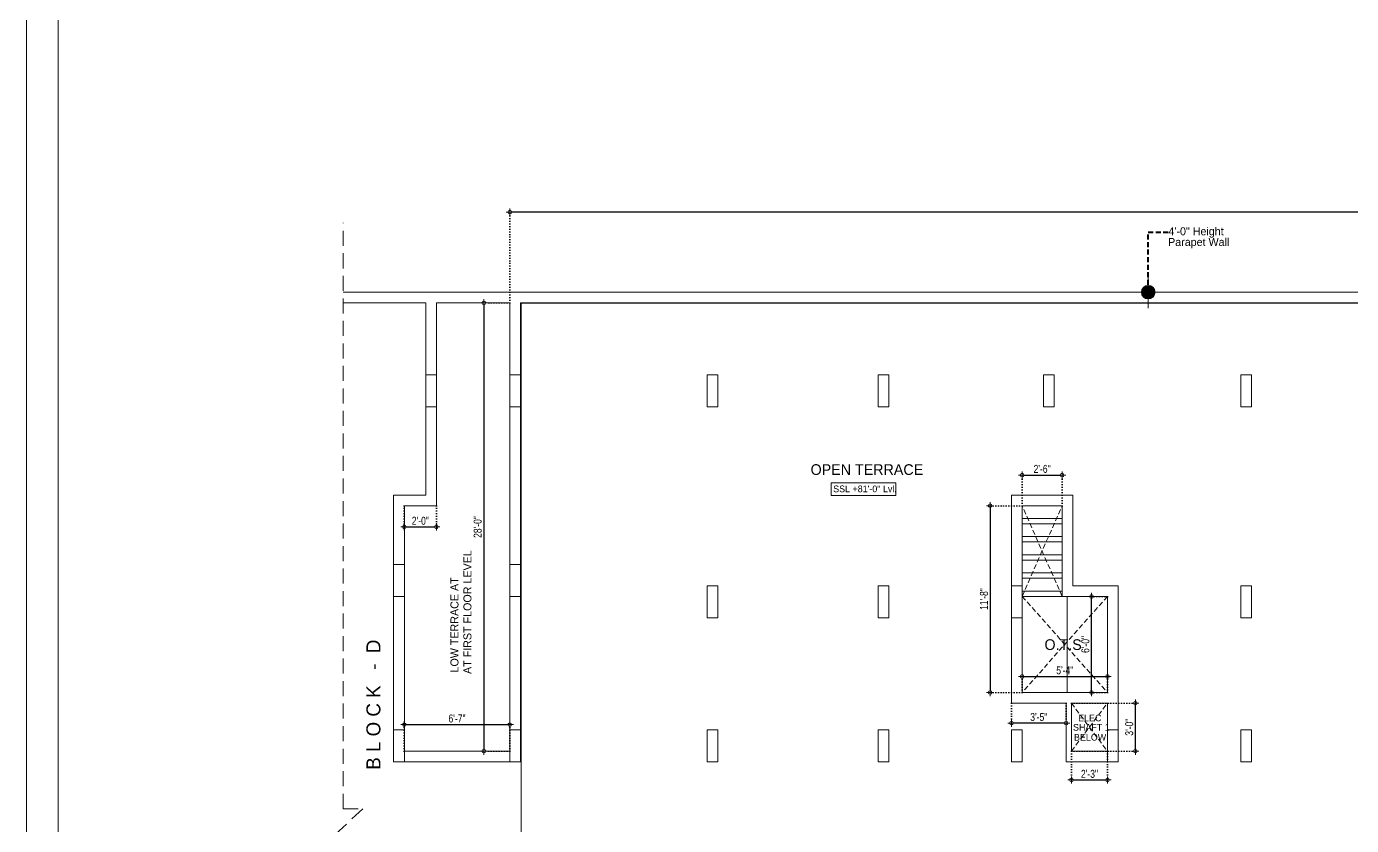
# Model space of a CAD drawing. Header units: inches. Extents: x 13 to 21264, y -72369 to -55.
# Drawn here: x 13323 to 14316, y -71737 to -71139 of the extents above; entities that cross this region are included whole.
import ezdxf

# ---------------------------------------------------------------- set-up
doc = ezdxf.new("R2010")
doc.units = ezdxf.units.IN
doc.header["$LTSCALE"] = 15
doc.header["$MEASUREMENT"] = 0
doc.header["$PDMODE"] = 34
doc.linetypes.add('DOT2', pattern=[0.125, 0, -0.125])
doc.linetypes.add('HIDDEN', pattern=[0.375, 0.25, -0.125])
doc.layers.get('0').update_dxf_attribs({"linetype": 'CONTINUOUS', "lineweight": 13})
doc.layers.get('DEFPOINTS').update_dxf_attribs({"linetype": 'CONTINUOUS', "lineweight": 13})
doc.layers.add('1', color=8, linetype='CONTINUOUS')
for name, color, linetype, lineweight in [('1P', 252, 'CONTINUOUS', 13), ('A-Wall', 7, 'CONTINUOUS', 40), ('INNER DIM', 30, 'CONTINUOUS', 13), ('parapet wall', 4, 'CONTINUOUS', 13), ('TEXT', 4, 'CONTINUOUS', 13), ('TYPICAL COL ELEVATION', 8, 'CONTINUOUS', 40)]:
    doc.layers.add(name, color=color, linetype=linetype, lineweight=lineweight)
doc.layers.add('LEVLE TEXT', color=7, linetype='CONTINUOUS', true_color=0x0066cc)
doc.layers.add('SHAFT TEXT', color=7, linetype='CONTINUOUS', lineweight=13, true_color=0xcc6600)
doc.styles.add('rob', font='')
doc.styles.add('RS', font='', dxfattribs={"width": 0.8})
doc.styles.get('rob').set_extended_font_data('Century Gothic')
doc.styles.get('RS').set_extended_font_data('Century Gothic')
doc.dimstyles.new('SECTION DIM', dxfattribs={"dimscale": 0.6, "dimtxt": 9, "dimasz": 2, "dimexe": 0, "dimexo": 0, "dimgap": 1, "dimtad": 1, "dimzin": 3, "dimdsep": 46, "dimlunit": 4, "dimtxsty": 'RS', "dimblk1": 'CUT', "dimblk2": 'CUT', "dimsah": 1, "dimcen": 0, "dimclrd": 251, "dimclre": 21, "dimclrt": 4, "dimadec": 0, "dimazin": 0, "dimtfac": 1, "dimtix": 1, "dimtofl": 0, "dimtmove": 2, "dimatfit": 3, "dimfxl": 0, "dimtolj": 1, "dimtzin": 3, "dimarcsym": 0})
doc.dimstyles.new('WORKING DIM-altura', dxfattribs={"dimscale": 0, "dimtxt": 6, "dimasz": 1.5, "dimexe": 0, "dimexo": 0, "dimgap": 2, "dimtad": 1, "dimzin": 3, "dimdsep": 46, "dimlunit": 4, "dimtxsty": 'RS', "dimblk1": 'CUT-15', "dimblk2": 'CUT-15', "dimsah": 1, "dimcen": 0, "dimclrd": 49, "dimclre": 109, "dimclrt": 41, "dimadec": 0, "dimazin": 0, "dimtfac": 0.75, "dimtix": 1, "dimtofl": 0, "dimtmove": 2, "dimatfit": 2, "dimldrblk": 'CUT-15', "dimfxl": 1, "dimtolj": 1, "dimtzin": 3, "dimlwd": -1, "dimlwe": -1, "dimarcsym": 0})

# ---------------------------------------------------------------- blocks, each defined once
blk = doc.blocks.new('CUT')
at = {"layer": 'INNER DIM', "color": 8}
blk.add_line((-1.8, 0), (1.8, 0), dxfattribs=at)
at = {"layer": 'INNER DIM', "color": 9}
blk.add_line((0, 1.8), (0, -1.8), dxfattribs=at)
blk.add_circle((0, 0), 0.9, dxfattribs=at)
blk = doc.blocks.new('*D230')
at = {"layer": 'DEFPOINTS', "color": 0, "transparency": 16777216}
for p in [(13685.03, -71277.63), (15816.02, -71337.63, 0.01), (13685.03, -71345.63, 0.01)]:
    blk.add_point(p, dxfattribs=at)
at = {"layer": 'INNER DIM', "color": 8, "linetype": 'DOT2', "lineweight": -2, "transparency": 16777216}
for p, q in [((13685.03, -71345.63), (13685.03, -71277.63)), ((15816.02, -71337.63), (15816.02, -71277.63))]:
    blk.add_line(p, q, dxfattribs=at)
at = {"layer": 'INNER DIM', "color": 251, "lineweight": -2, "transparency": 16777216}
blk.add_line((15814.52, -71277.63), (13686.53, -71277.63), dxfattribs=at)
at = {"layer": 'INNER DIM', "color": 251, "lineweight": -2, "transparency": 16777216, "xscale": 1.5, "yscale": 1.5, "zscale": 1.5, "rotation": 180}
blk.add_blockref('CUT', (13685.03, -71277.63), dxfattribs=at)
at = {"layer": 'INNER DIM', "color": 251, "lineweight": -2, "transparency": 16777216, "xscale": 1.5, "yscale": 1.5, "zscale": 1.5}
blk.add_blockref('CUT', (15816.02, -71277.63), dxfattribs=at)
at = {"layer": 'INNER DIM', "color": 7, "lineweight": 0, "transparency": 16777216, "insert": (14750.53, -71272.46), "char_height": 7, "attachment_point": 5, "style": 'RS'}
blk.add_mtext('\\A1;177\'-7"', dxfattribs=at)
blk = doc.blocks.new('CUT-15')
h = blk.add_hatch(color=256)
h.dxf.hatch_style = 1
edge = h.paths.add_edge_path()
edge.add_arc((0, 0), 0.638, -180, 180)
for p, q in [((0, -1.51), (0, 1.51)), ((1.51, 0), (-1.51, 0))]:
    blk.add_line(p, q)
blk.add_circle((0, 0), 0.638)
blk = doc.blocks.new('*D242')
at = {"layer": 'DEFPOINTS', "color": 0, "transparency": 16777216}
for p in [(14099.03, -71474.69), (14069.03, -71497.64, 0), (14099.03, -71497.64, 0)]:
    blk.add_point(p, dxfattribs=at)
at = {"layer": 'INNER DIM', "color": 21, "linetype": 'DOT2', "lineweight": -2, "transparency": 16777216}
for p, q in [((14069.03, -71497.64), (14069.03, -71474.69)), ((14099.03, -71497.64), (14099.03, -71474.69))]:
    blk.add_line(p, q, dxfattribs=at)
at = {"layer": 'INNER DIM', "color": 251, "lineweight": -2, "transparency": 16777216}
blk.add_line((14070.53, -71474.69), (14097.53, -71474.69), dxfattribs=at)
at = {"layer": 'INNER DIM', "color": 251, "lineweight": -2, "transparency": 16777216, "xscale": 1.5, "yscale": 1.5, "zscale": 1.5, "rotation": 180}
blk.add_blockref('CUT', (14069.03, -71474.69), dxfattribs=at)
at = {"layer": 'INNER DIM', "color": 251, "lineweight": -2, "transparency": 16777216, "xscale": 1.5, "yscale": 1.5, "zscale": 1.5}
blk.add_blockref('CUT', (14099.03, -71474.69), dxfattribs=at)
at = {"layer": 'INNER DIM', "color": 7, "lineweight": 0, "transparency": 16777216, "insert": (14084.03, -71470.12), "char_height": 6, "attachment_point": 5, "style": 'RS'}
blk.add_mtext('\\A1;2\'-6"', dxfattribs=at)
blk = doc.blocks.new('*D243')
at = {"layer": 'DEFPOINTS', "color": 0, "transparency": 16777216}
for p in [(13685.03, -71661.73), (13606.03, -71681.63, 0.01), (13685.03, -71681.63, 0.01)]:
    blk.add_point(p, dxfattribs=at)
at = {"layer": 'INNER DIM', "color": 21, "linetype": 'DOT2', "lineweight": -2, "transparency": 16777216}
for p, q in [((13606.03, -71681.63), (13606.03, -71661.73)), ((13685.03, -71681.63), (13685.03, -71661.73))]:
    blk.add_line(p, q, dxfattribs=at)
at = {"layer": 'INNER DIM', "color": 251, "lineweight": -2, "transparency": 16777216}
blk.add_line((13607.53, -71661.73), (13683.53, -71661.73), dxfattribs=at)
at = {"layer": 'INNER DIM', "color": 251, "lineweight": -2, "transparency": 16777216, "xscale": 1.5, "yscale": 1.5, "zscale": 1.5, "rotation": 180}
blk.add_blockref('CUT', (13606.03, -71661.73), dxfattribs=at)
at = {"layer": 'INNER DIM', "color": 251, "lineweight": -2, "transparency": 16777216, "xscale": 1.5, "yscale": 1.5, "zscale": 1.5}
blk.add_blockref('CUT', (13685.03, -71661.73), dxfattribs=at)
at = {"layer": 'INNER DIM', "color": 7, "lineweight": 0, "transparency": 16777216, "insert": (13645.53, -71657.16), "char_height": 6, "attachment_point": 5, "style": 'RS'}
blk.add_mtext('\\A1;6\'-7"', dxfattribs=at)
blk = doc.blocks.new('*D244')
at = {"layer": 'DEFPOINTS', "color": 0, "transparency": 16777216}
for p in [(14121.03, -71565.64), (14133.03, -71565.64, 0), (14133.03, -71637.63, 0)]:
    blk.add_point(p, dxfattribs=at)
at = {"layer": 'INNER DIM', "color": 21, "linetype": 'DOT2', "lineweight": -2, "transparency": 16777216}
for p, q in [((14133.03, -71565.64), (14121.03, -71565.64)), ((14133.03, -71637.63), (14121.03, -71637.63))]:
    blk.add_line(p, q, dxfattribs=at)
at = {"layer": 'INNER DIM', "color": 251, "lineweight": -2, "transparency": 16777216}
blk.add_line((14121.03, -71636.13), (14121.03, -71567.14), dxfattribs=at)
at = {"layer": 'INNER DIM', "color": 251, "lineweight": -2, "transparency": 16777216, "xscale": 1.5, "yscale": 1.5, "zscale": 1.5}
for p, rotation in [((14121.03, -71565.64), 90), ((14121.03, -71637.63), 270)]:
    blk.add_blockref('CUT', p, dxfattribs=dict(at, rotation=rotation))
at = {"layer": 'INNER DIM', "color": 7, "lineweight": 0, "transparency": 16777216, "insert": (14116.46, -71601.63), "char_height": 6, "attachment_point": 5, "rotation": 90, "style": 'RS'}
blk.add_mtext('\\A1;6\'-0"', dxfattribs=at)
blk = doc.blocks.new('*D245')
at = {"layer": 'DEFPOINTS', "color": 0, "transparency": 16777216}
for p in [(14106.03, -71645.63, 0), (14153.92, -71645.63), (14106.03, -71681.63, 0)]:
    blk.add_point(p, dxfattribs=at)
at = {"layer": 'INNER DIM', "color": 21, "linetype": 'DOT2', "lineweight": -2, "transparency": 16777216}
for p, q in [((14106.03, -71645.63), (14153.92, -71645.63)), ((14106.03, -71681.63), (14153.92, -71681.63))]:
    blk.add_line(p, q, dxfattribs=at)
at = {"layer": 'INNER DIM', "color": 251, "lineweight": -2, "transparency": 16777216}
blk.add_line((14153.92, -71680.13), (14153.92, -71647.13), dxfattribs=at)
at = {"layer": 'INNER DIM', "color": 251, "lineweight": -2, "transparency": 16777216, "xscale": 1.5, "yscale": 1.5, "zscale": 1.5}
for p, rotation in [((14153.92, -71645.63), 90), ((14153.92, -71681.63), 270)]:
    blk.add_blockref('CUT', p, dxfattribs=dict(at, rotation=rotation))
at = {"layer": 'INNER DIM', "color": 7, "lineweight": 0, "transparency": 16777216, "insert": (14149.35, -71663.63), "char_height": 6, "attachment_point": 5, "rotation": 90, "style": 'RS'}
blk.add_mtext('\\A1;3\'-0"', dxfattribs=at)
blk = doc.blocks.new('*D246')
at = {"layer": 'DEFPOINTS', "color": 0, "transparency": 16777216}
for p in [(14106.03, -71681.63, 0), (14133.03, -71681.63, 0), (14133.03, -71703.21)]:
    blk.add_point(p, dxfattribs=at)
at = {"layer": 'INNER DIM', "color": 21, "linetype": 'DOT2', "lineweight": -2, "transparency": 16777216}
for p, q in [((14106.03, -71681.63), (14106.03, -71703.21)), ((14133.03, -71681.63), (14133.03, -71703.21))]:
    blk.add_line(p, q, dxfattribs=at)
at = {"layer": 'INNER DIM', "color": 251, "lineweight": -2, "transparency": 16777216}
blk.add_line((14107.53, -71703.21), (14131.53, -71703.21), dxfattribs=at)
at = {"layer": 'INNER DIM', "color": 251, "lineweight": -2, "transparency": 16777216, "xscale": 1.5, "yscale": 1.5, "zscale": 1.5, "rotation": 180}
blk.add_blockref('CUT', (14106.03, -71703.21), dxfattribs=at)
at = {"layer": 'INNER DIM', "color": 251, "lineweight": -2, "transparency": 16777216, "xscale": 1.5, "yscale": 1.5, "zscale": 1.5}
blk.add_blockref('CUT', (14133.03, -71703.21), dxfattribs=at)
at = {"layer": 'INNER DIM', "color": 7, "lineweight": 0, "transparency": 16777216, "insert": (14119.53, -71698.64), "char_height": 6, "attachment_point": 5, "style": 'RS'}
blk.add_mtext('\\A1;2\'-3"', dxfattribs=at)
blk = doc.blocks.new('*D247')
at = {"layer": 'DEFPOINTS', "color": 0, "transparency": 16777216}
for p in [(14133.03, -71625.63), (14069.03, -71637.63, 0), (14133.03, -71637.63, 0)]:
    blk.add_point(p, dxfattribs=at)
at = {"layer": 'INNER DIM', "color": 21, "linetype": 'DOT2', "lineweight": -2, "transparency": 16777216}
for p, q in [((14069.03, -71637.63), (14069.03, -71625.63)), ((14133.03, -71637.63), (14133.03, -71625.63))]:
    blk.add_line(p, q, dxfattribs=at)
at = {"layer": 'INNER DIM', "color": 251, "lineweight": -2, "transparency": 16777216}
blk.add_line((14070.53, -71625.63), (14131.53, -71625.63), dxfattribs=at)
at = {"layer": 'INNER DIM', "color": 251, "lineweight": -2, "transparency": 16777216, "xscale": 1.5, "yscale": 1.5, "zscale": 1.5, "rotation": 180}
blk.add_blockref('CUT', (14069.03, -71625.63), dxfattribs=at)
at = {"layer": 'INNER DIM', "color": 251, "lineweight": -2, "transparency": 16777216, "xscale": 1.5, "yscale": 1.5, "zscale": 1.5}
blk.add_blockref('CUT', (14133.03, -71625.63), dxfattribs=at)
at = {"layer": 'INNER DIM', "color": 7, "lineweight": 0, "transparency": 16777216, "insert": (14101.03, -71621.06), "char_height": 6, "attachment_point": 5, "style": 'RS'}
blk.add_mtext('\\A1;5\'-4"', dxfattribs=at)
blk = doc.blocks.new('*D248')
at = {"layer": 'DEFPOINTS', "color": 0, "transparency": 16777216}
for p in [(14069.03, -71497.64), (14045.03, -71637.63), (14069.03, -71637.63)]:
    blk.add_point(p, dxfattribs=at)
at = {"layer": 'INNER DIM', "color": 21, "linetype": 'DOT2', "lineweight": -2, "transparency": 16777216}
for p, q in [((14069.03, -71497.64), (14045.03, -71497.64)), ((14069.03, -71637.63), (14045.03, -71637.63))]:
    blk.add_line(p, q, dxfattribs=at)
at = {"layer": 'INNER DIM', "color": 251, "lineweight": -2, "transparency": 16777216}
blk.add_line((14045.03, -71499.14), (14045.03, -71636.13), dxfattribs=at)
at = {"layer": 'INNER DIM', "color": 251, "lineweight": -2, "transparency": 16777216, "xscale": 1.5, "yscale": 1.5, "zscale": 1.5}
for p, rotation in [((14045.03, -71497.64), 90), ((14045.03, -71637.63), 270)]:
    blk.add_blockref('CUT', p, dxfattribs=dict(at, rotation=rotation))
at = {"layer": 'INNER DIM', "color": 7, "lineweight": 0, "transparency": 16777216, "insert": (14040.46, -71567.63), "char_height": 6, "attachment_point": 5, "rotation": 90, "style": 'RS'}
blk.add_mtext('\\A1;11\'-8"', dxfattribs=at)
blk = doc.blocks.new('*D249')
at = {"layer": 'DEFPOINTS', "color": 0, "transparency": 16777216}
for p in [(14061.03, -71645.63, 0), (14102.04, -71645.63, -0.01), (14061.03, -71660.63)]:
    blk.add_point(p, dxfattribs=at)
at = {"layer": 'INNER DIM', "color": 21, "linetype": 'DOT2', "lineweight": -2, "transparency": 16777216}
for p, q in [((14061.03, -71645.63), (14061.03, -71660.63)), ((14102.04, -71645.63), (14102.04, -71660.63))]:
    blk.add_line(p, q, dxfattribs=at)
at = {"layer": 'INNER DIM', "color": 251, "lineweight": -2, "transparency": 16777216}
blk.add_line((14100.54, -71660.63), (14062.53, -71660.63), dxfattribs=at)
at = {"layer": 'INNER DIM', "color": 251, "lineweight": -2, "transparency": 16777216, "xscale": 1.5, "yscale": 1.5, "zscale": 1.5, "rotation": 180}
blk.add_blockref('CUT', (14061.03, -71660.63), dxfattribs=at)
at = {"layer": 'INNER DIM', "color": 251, "lineweight": -2, "transparency": 16777216, "xscale": 1.5, "yscale": 1.5, "zscale": 1.5}
blk.add_blockref('CUT', (14102.04, -71660.63), dxfattribs=at)
at = {"layer": 'INNER DIM', "color": 7, "lineweight": 0, "transparency": 16777216, "insert": (14081.54, -71656.06), "char_height": 6, "attachment_point": 5, "style": 'RS'}
blk.add_mtext('\\A1;3\'-5"', dxfattribs=at)
blk = doc.blocks.new('*D253')
at = {"layer": 'DEFPOINTS', "color": 0, "transparency": 16777216}
for p in [(13606.03, -71497.65, 0.01), (13630.03, -71497.65, 0.01), (13630.03, -71513.55)]:
    blk.add_point(p, dxfattribs=at)
at = {"layer": 'INNER DIM', "color": 21, "linetype": 'DOT2', "lineweight": -2, "transparency": 16777216}
for p, q in [((13606.03, -71497.65), (13606.03, -71513.55)), ((13630.03, -71497.65), (13630.03, -71513.55))]:
    blk.add_line(p, q, dxfattribs=at)
at = {"layer": 'INNER DIM', "color": 251, "lineweight": -2, "transparency": 16777216}
blk.add_line((13607.53, -71513.55), (13628.53, -71513.55), dxfattribs=at)
at = {"layer": 'INNER DIM', "color": 251, "lineweight": -2, "transparency": 16777216, "xscale": 1.5, "yscale": 1.5, "zscale": 1.5, "rotation": 180}
blk.add_blockref('CUT', (13606.03, -71513.55), dxfattribs=at)
at = {"layer": 'INNER DIM', "color": 251, "lineweight": -2, "transparency": 16777216, "xscale": 1.5, "yscale": 1.5, "zscale": 1.5}
blk.add_blockref('CUT', (13630.03, -71513.55), dxfattribs=at)
at = {"layer": 'INNER DIM', "color": 7, "lineweight": 0, "transparency": 16777216, "insert": (13618.03, -71508.98), "char_height": 6, "attachment_point": 5, "style": 'RS'}
blk.add_mtext('\\A1;2\'-0"', dxfattribs=at)
blk = doc.blocks.new('*D254')
at = {"layer": 'DEFPOINTS', "color": 0, "transparency": 16777216}
for p in [(13685.04, -71345.63, 0.01), (13665.58, -71681.63), (13685.03, -71681.63)]:
    blk.add_point(p, dxfattribs=at)
at = {"layer": 'INNER DIM', "color": 21, "linetype": 'DOT2', "lineweight": -2, "transparency": 16777216}
for p, q in [((13685.04, -71345.63), (13665.58, -71345.63)), ((13685.03, -71681.63), (13665.58, -71681.63))]:
    blk.add_line(p, q, dxfattribs=at)
at = {"layer": 'INNER DIM', "color": 251, "lineweight": -2, "transparency": 16777216}
blk.add_line((13665.58, -71347.13), (13665.58, -71680.13), dxfattribs=at)
at = {"layer": 'INNER DIM', "color": 251, "lineweight": -2, "transparency": 16777216, "xscale": 1.5, "yscale": 1.5, "zscale": 1.5}
for p, rotation in [((13665.58, -71345.63), 90), ((13665.58, -71681.63), 270)]:
    blk.add_blockref('CUT', p, dxfattribs=dict(at, rotation=rotation))
at = {"layer": 'INNER DIM', "color": 7, "lineweight": 0, "transparency": 16777216, "insert": (13661.01, -71513.63), "char_height": 6, "attachment_point": 5, "rotation": 90, "style": 'RS'}
blk.add_mtext('\\A1;28\'-0"', dxfattribs=at)

msp = doc.modelspace()

# ---------------------------------------------------------------- linework, layer by layer
at = {"color": 7, "lineweight": 0, "ltscale": 3}
for points in [[(13322.853, -70195.499), (17088.523, -70195.499), (17088.523, -72368.968), (13322.853, -72368.968)], [(13346.514, -70219.16), (17064.862, -70219.16), (17064.862, -72345.307), (13346.514, -72345.307)]]:
    msp.add_lwpolyline(points, close=True, dxfattribs=at)
at = {"color": 1, "lineweight": 0, "ltscale": 3}
msp.add_lwpolyline([(13693.612, -72094.491), (13693.612, -71345.76), (15814.916, -71345.76), (15814.916, -71008.659), (15557.633, -71008.659), (15557.633, -70939.717), (15405.118, -70939.717), (15405.118, -70580.336), (16223.368, -70580.336), (16223.368, -70936.992), (16023.822, -70936.992), (16023.822, -71006.061), (16023.822, -71340.974), (16053.647, -71340.974), (16053.647, -71313.444), (16239.054, -71313.444), (16239.054, -72103.233), (13693.261, -72103.233), (13693.261, -72093.122), (13693.261, -72090.418), (13693.631, -72090.418)], dxfattribs=at)
at = {"layer": '1', "linetype": 'HIDDEN', "lineweight": 0, "ltscale": 3, "elevation": -0.017}
for points in [[(13560.123, -71724.761), (13560.123, -71285.713)], [(13560.123, -71724.761), (13575.027, -71724.761), (13545.961, -71751.747), (13560.123, -71751.747)]]:
    msp.add_lwpolyline(points, dxfattribs=at)
at = {"layer": '1', "linetype": 'HIDDEN', "lineweight": 0, "elevation": -0.025}
for points in [[(14069.029, -71565.633), (14099.035, -71497.635)], [(14099.041, -71565.633), (14069.035, -71497.635)], [(14069.035, -71565.619), (14133.035, -71637.632)], [(14133.035, -71565.635), (14069.035, -71637.632)], [(14106.035, -71645.632), (14133.035, -71681.632)], [(14106.035, -71681.632), (14133.035, -71645.632)]]:
    msp.add_lwpolyline(points, dxfattribs=at)
at = {"layer": '1', "lineweight": 0, "ltscale": 3, "elevation": -0.025}
msp.add_lwpolyline([(14102.879, -71565.635), (14102.879, -71637.632)], dxfattribs=at)
at = {"layer": '1P', "color": 250, "lineweight": 0, "ltscale": 3}
for p, q in [((14069.035, -71507.233, -0.027), (14099.032, -71507.233, -0.027)), ((14069.035, -71511.233, -0.027), (14099.032, -71511.233, -0.027)), ((14069.035, -71520.833, -0.027), (14099.032, -71520.833, -0.027)), ((14069.035, -71524.833, -0.027), (14099.032, -71524.833, -0.027)), ((14069.035, -71534.433, -0.027), (14099.032, -71534.433, -0.027)), ((14069.035, -71538.433, -0.027), (14099.032, -71538.433, -0.027)), ((14069.035, -71548.033, -0.027), (14099.032, -71548.033, -0.027)), ((14069.035, -71552.033, -0.027), (14099.032, -71552.033, -0.027)), ((14069.035, -71561.634, -0.009), (14099.032, -71561.633, -0.027)), ((14069.035, -71565.636, -0.025), (14099.032, -71565.633, -0.027))]:
    msp.add_line(p, q, dxfattribs=at)
at = {"layer": 'LEVLE TEXT', "lineweight": 0, "elevation": -0.022}
msp.add_lwpolyline([(13925.853, -71480.598), (13974.327, -71480.598), (13974.327, -71489.996), (13925.853, -71489.996)], close=True, dxfattribs=at)
at = {"layer": 'parapet wall', "lineweight": 0, "ltscale": 3}
for points, elevation in [([(15816.02, -71265.634), (15816.02, -71337.634), (15701.035, -71337.634), (13560.123, -71337.634)], -0.017), ([(15765.035, -71345.638), (15701.035, -71345.634), (14560.035, -71345.634), (14560.035, -71489.635), (14560.035, -71689.636), (14465.032, -71689.636), (14465.032, -71489.635), (14489.032, -71489.635), (14489.033, -71345.635), (13693.035, -71345.635), (13693.035, -71689.632), (13598.035, -71689.632), (13598.035, -71489.648), (13622.035, -71489.648), (13622.035, -71345.632), (13560.123, -71345.632)], -0.017), ([(13685.035, -71345.631), (13685.035, -71681.632), (13606.035, -71681.632), (13606.035, -71497.648), (13630.035, -71497.648), (13630.035, -71345.632), (13685.037, -71345.631)], -0.017), ([(14102.039, -71645.632), (14061.035, -71645.632), (14061.035, -71489.635), (14107.034, -71489.635), (14107.04, -71557.634), (14141.035, -71557.635), (14141.035, -71637.567)], -0.025), ([(14133.035, -71637.632), (14069.035, -71637.632), (14069.035, -71497.635), (14099.035, -71497.635), (14099.041, -71565.633), (14133.035, -71565.635), (14133.035, -71637.634)], -0.025), ([(14102.039, -71645.632), (14102.039, -71689.632), (14141.035, -71689.632), (14141.035, -71637.632)], -0.025), ([(14132.848, -71645.632), (14106.035, -71645.632)], -0.025)]:
    msp.add_lwpolyline(points, dxfattribs=dict(at, elevation=elevation))
at = {"layer": 'parapet wall', "lineweight": 0, "ltscale": 3, "elevation": -0.025}
msp.add_lwpolyline([(14106.035, -71681.632), (14133.035, -71681.632), (14133.035, -71645.632), (14106.035, -71645.632)], close=True, dxfattribs=at)
at = {"layer": 'TYPICAL COL ELEVATION', "lineweight": 0, "ltscale": 3}
for points, elevation in [([(13622.033, -71423.634), (13630.033, -71423.634), (13630.033, -71399.634), (13622.033, -71399.634)], -0.007), ([(13685.035, -71423.634), (13693.035, -71423.634), (13693.035, -71399.634), (13685.035, -71399.634)], -0.009), ([(13833.035, -71399.634), (13841.035, -71399.634), (13841.035, -71423.634), (13833.035, -71423.634)], -0.009), ([(13961.035, -71399.634), (13969.035, -71399.634), (13969.035, -71423.634), (13961.035, -71423.634)], -0.009), ([(14085.035, -71399.634), (14093.035, -71399.634), (14093.035, -71423.634), (14085.035, -71423.634)], -0.009), ([(14233.04, -71399.634), (14241.04, -71399.634), (14241.04, -71423.634), (14233.04, -71423.634)], -0.013), ([(13598.033, -71565.648), (13606.033, -71565.648), (13606.033, -71541.648), (13598.033, -71541.648)], -0.011), ([(13685.035, -71565.634), (13693.035, -71565.634), (13693.035, -71541.634), (13685.035, -71541.634)], -0.009), ([(13833.035, -71557.634), (13841.035, -71557.634), (13841.035, -71581.634), (13833.035, -71581.634)], -0.009), ([(13961.035, -71557.634), (13969.035, -71557.634), (13969.035, -71581.634), (13961.035, -71581.634)], -0.009), ([(14061.035, -71557.634), (14069.035, -71557.634), (14069.035, -71581.634), (14061.035, -71581.634)], -0.009), ([(14233.039, -71557.634), (14241.039, -71557.634), (14241.039, -71581.634), (14233.039, -71581.634)], -0.005), ([(13598.033, -71689.634), (13606.033, -71689.634), (13606.033, -71665.634), (13598.033, -71665.634)], -0.013), ([(13685.035, -71689.634), (13693.035, -71689.634), (13693.035, -71665.634), (13685.035, -71665.634)], -0.009), ([(13833.035, -71665.634), (13841.035, -71665.634), (13841.035, -71689.634), (13833.035, -71689.634)], -0.009), ([(13961.035, -71665.634), (13969.035, -71665.634), (13969.035, -71689.634), (13961.035, -71689.634)], -0.009), ([(14061.034, -71665.634), (14069.034, -71665.634), (14069.034, -71689.634), (14061.034, -71689.634)], -0.009), ([(14133.035, -71665.632), (14141.035, -71665.632), (14141.035, -71689.632), (14133.035, -71689.632)], -0.025), ([(14233.04, -71665.634), (14241.04, -71665.634), (14241.04, -71689.634), (14233.04, -71689.634)], -0.013)]:
    msp.add_lwpolyline(points, close=True, dxfattribs=dict(at, elevation=elevation))

# ---------------------------------------------------------------- texts
at = {"layer": 'LEVLE TEXT', "lineweight": 0, "style": 'rob'}
msp.add_text('SSL +81\'-0" Lvl. ', height=5, dxfattribs=at).set_placement((13927.444, -71487.537, -0.022))
at = {"layer": 'SHAFT TEXT', "lineweight": 0, "style": 'rob'}
for s, p in [('ELEC', (14111.043, -71659.263, -0.009)), ('SHAFT 1 ', (14107.192, -71666.235, -0.001)), ('BELOW', (14107.927, -71673.714, -0.001))]:
    msp.add_text(s, height=5, dxfattribs=at).set_placement(p)
at = {"layer": 'TEXT', "lineweight": 0, "style": 'rob'}
for s, p in [('4\'-0" Height ', (14178.717, -71294.978, -0.047)), ('Parapet Wall', (14178.436, -71303.037, -0.047))]:
    msp.add_text(s, height=6, dxfattribs=at).set_placement(p)
for s, height, rotation, p in [('OPEN TERRACE', 8, 359.999901, (13910.505, -71474.582, -0.031)), ('AT FIRST FLOOR LEVEL', 6, 90, (13656.31, -71623.769, -0.009)), ('LOW TERRACE AT ', 6, 90, (13646.599, -71622.656, -0.009)), ('O.T.S', 8, 359.999901, (14085.807, -71605.765, -0.036))]:
    msp.add_text(s, height=height, rotation=rotation, dxfattribs=at).set_placement(p)
at = {"layer": 'TEXT', "color": 1, "lineweight": 0, "true_color": 0xfa0000, "style": 'rob'}
msp.add_text('B L O C K   -  D', height=10.5, rotation=90, dxfattribs=at).set_placement((13588.091, -71695.533, 0.014))

# ---------------------------------------------------------------- dimensions: what is measured, and where the dimension line sits
at = {"layer": 'INNER DIM', "lineweight": 0}
for base, p1, p2, override, picture, middle in [((13685.035, -71277.631, -0.014), (15816.019, -71337.634, -0.009), (13685.035, -71345.631, -0.004), {"dimscale": 1, "dimtxt": 7, "dimasz": 1.5, "dimclre": 8, "dimclrt": 7, "dimfxl": 2}, '*D230', (14750.527, -71272.464, -0.014)), ((14099.034, -71474.691, -0.009), (14069.035, -71497.635, -0.011), (14099.034, -71497.635, -0.011), {"dimscale": 1, "dimtxt": 6, "dimasz": 1.5, "dimclrt": 7, "dimfxl": 2}, '*D242', (14084.035, -71470.12, -0.009)), ((13630.034, -71513.548, -0.009), (13606.034, -71497.648, -0.004), (13630.034, -71497.648, -0.004), {"dimscale": 1, "dimtxt": 6, "dimasz": 1.5, "dimclrt": 7, "dimfxl": 2}, '*D253', (13618.034, -71508.977, -0.009)), ((14133.034, -71625.634, -0.009), (14069.035, -71637.632, -0.011), (14133.034, -71637.634, -0.011), {"dimscale": 1, "dimtxt": 6, "dimasz": 1.5, "dimclrt": 7, "dimfxl": 2}, '*D247', (14101.035, -71621.063, -0.009)), ((14061.035, -71660.632, -0.009), (14102.039, -71645.632, -0.019), (14061.035, -71645.632, -0.011), {"dimscale": 1, "dimtxt": 6, "dimasz": 1.5, "dimclrt": 7, "dimfxl": 2}, '*D249', (14081.537, -71656.061, -0.009)), ((13685.034, -71661.727, -0.009), (13606.034, -71681.632, -0.004), (13685.034, -71681.632, 0.004), {"dimscale": 1, "dimtxt": 6, "dimasz": 1.5, "dimclrt": 7, "dimfxl": 2}, '*D243', (13645.534, -71657.155, -0.009)), ((14133.035, -71703.213, -0.009), (14106.034, -71681.632, -0.011), (14133.035, -71681.632, -0.011), {"dimscale": 1, "dimtxt": 6, "dimasz": 1.5, "dimclrt": 7, "dimfxl": 2}, '*D246', (14119.535, -71698.641, -0.009))]:
    dim = msp.add_linear_dim(base=base, p1=p1, p2=p2, dimstyle='SECTION DIM', override=override, dxfattribs=at)
    dim.commit()
    dim.dimension.update_dxf_attribs({"geometry": picture, "text_midpoint": middle})
for base, p1, p2, picture, middle in [((13665.584, -71681.632, -0.009), (13685.037, -71345.631, -0.004), (13685.034, -71681.632, -0.009), '*D254', (13661.013, -71513.632, -0.009)), ((14045.035, -71637.632, -0.009), (14069.035, -71497.635, -0.009), (14069.035, -71637.632, -0.009), '*D248', (14040.464, -71567.634, -0.009)), ((14121.034, -71565.635, -0.009), (14133.034, -71637.632, -0.011), (14133.034, -71565.635, -0.011), '*D244', (14116.463, -71601.633, -0.009)), ((14153.919, -71645.632, -0.009), (14106.034, -71681.632, -0.011), (14106.034, -71645.632, -0.011), '*D245', (14149.348, -71663.632, -0.009))]:
    dim = msp.add_linear_dim(base=base, p1=p1, p2=p2, angle=90, dimstyle='SECTION DIM', override={"dimscale": 1, "dimtxt": 6, "dimasz": 1.5, "dimclrt": 7, "dimfxl": 2}, dxfattribs=at)
    dim.commit()
    dim.dimension.update_dxf_attribs({"geometry": picture, "text_midpoint": middle})

# ---------------------------------------------------------------- leaders
at = {"layer": 'A-Wall', "color": 1, "linetype": 'HIDDEN', "lineweight": 0}
msp.add_leader([(14163.537, -71337.635, -0.017), (14163.537, -71292.646, -0.017), (14178.835, -71292.646, -0.017)], dimstyle='WORKING DIM-altura', override={"dimscale": 1, "dimasz": 8, "dimtad": 0, "dimfxl": 0, "dimfxlon": 1, "dimarcsym": 2}, dxfattribs=at)

doc.saveas('drawing.dxf')
